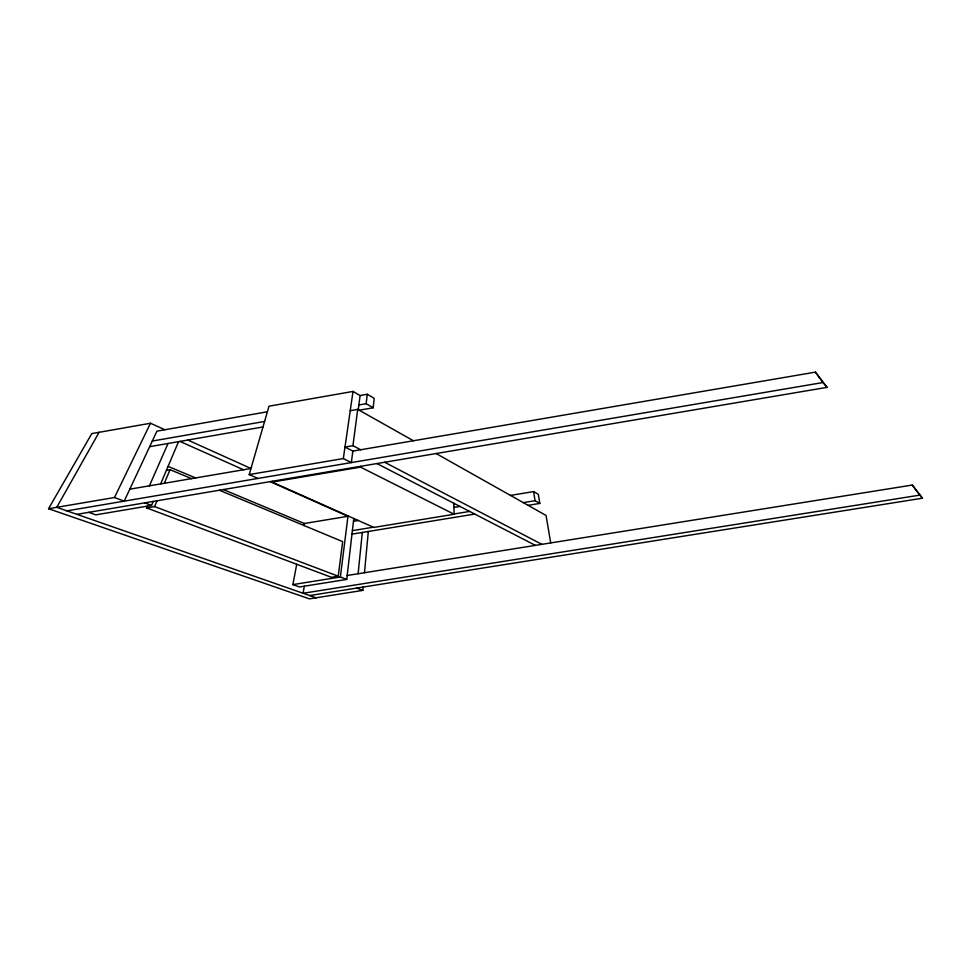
<?xml version="1.0" encoding="UTF-8"?>
<svg xmlns="http://www.w3.org/2000/svg" width="971" height="971" viewBox="0 0 971 971"><rect width="100%" height="100%" fill="white"/><g stroke="black" fill="none" stroke-linecap="round" stroke-linejoin="round"><path stroke-width="1.46" d="M164.936 429.752L150.493 423.247L91.808 433.588L48.55 508.719L309.458 598.864L362.838 590.392L363.154 587.054M364.477 572.732L368.312 531.477M358.117 573.752L362.304 532.46M359.173 410.199L373.204 407.759L374.187 398.316L367.269 394.262L360.095 395.525L353.019 391.422L269.003 406.194L249.207 474.576L257.934 478.436M453.797 503.245L454.149 514.254L360.532 467.112L360.629 466.323M296.713 564.26L292.89 584.603L299.529 586.957L346.72 579.42L353.796 518.49M373.204 407.759L366.152 403.705L367.269 394.262M292.89 584.603L340.36 577.005L347.958 516.293L270.181 481.628M147.386 506.122L146.621 507.918L331.402 577.296L338.224 576.204L342.654 541.624L219.373 490.234M360.727 449.755L352.934 445.689L357.716 409.386L350.24 410.684M352.934 445.689L344.984 447.048L352.837 451.102L351.344 462.584L343.333 458.555L249.207 474.576M358.25 409.689L360.095 395.525M343.333 458.555L353.019 391.422M304.311 586.193L303.098 593.269L919.804 495.125L922.45 498.208L309.64 595.551M303.984 525.505L304.372 523.49L347.958 516.293M454.149 514.254L373.811 527.423L272.135 482.065L272.341 481.264M146.621 507.918L154.607 506.571L157.023 500.781M164.342 483.291L170.034 469.661L191.566 478.642M88.713 512.348L95.765 514.848L151.561 505.418L153.248 501.424M160.664 483.91L178.555 441.659M149.4 485.84L168.019 443.492M48.55 508.719L114.481 497.504L150.493 423.247M99.103 432.301L56.755 507.323L316.109 597.808M267.389 411.777L156.926 431.148L124.203 501.145L114.481 497.504M152.301 441.052L264.585 421.438M358.869 404.98L366.152 403.705M149.668 446.684L262.995 426.949M166.442 470.28L170.034 469.661M129.798 489.178L250.967 468.495L187.816 440.045M352.837 451.102L815.434 372.136L827.086 387.356L76.879 514.351M66.902 510.867L822.947 382.538L827.086 387.356M272.135 482.065L360.532 467.112M353.48 521.257L358.226 520.468M510.467 495.404L533.637 491.593L538.322 494.336L539.803 503.427L528.115 505.345M453.93 507.42L459.975 506.425M352.388 530.639L373.325 527.204M454.137 513.962L469.636 511.426M523.296 502.626L535.057 500.696L539.803 503.427M351.975 534.147L474.758 514.072M347.181 575.5L912.279 485.051L922.45 498.208M356.66 588.086L362.838 590.392M144.8 502.857L151.561 505.418M154.607 506.571L338.224 576.204M340.36 577.005L346.72 579.42M168.08 466.383L195.656 477.938M223.379 489.554L304.372 523.49M179.951 441.417L243.551 469.758M376.942 463.555L535.385 545.374M384.65 462.257L541.854 544.343M357.716 409.386L413.44 440.761M436.125 453.542L546.066 515.455L550.703 542.923M912.279 485.051L919.804 495.125M815.434 372.136L822.947 382.538M533.637 491.593L535.057 500.696"/></g></svg>
